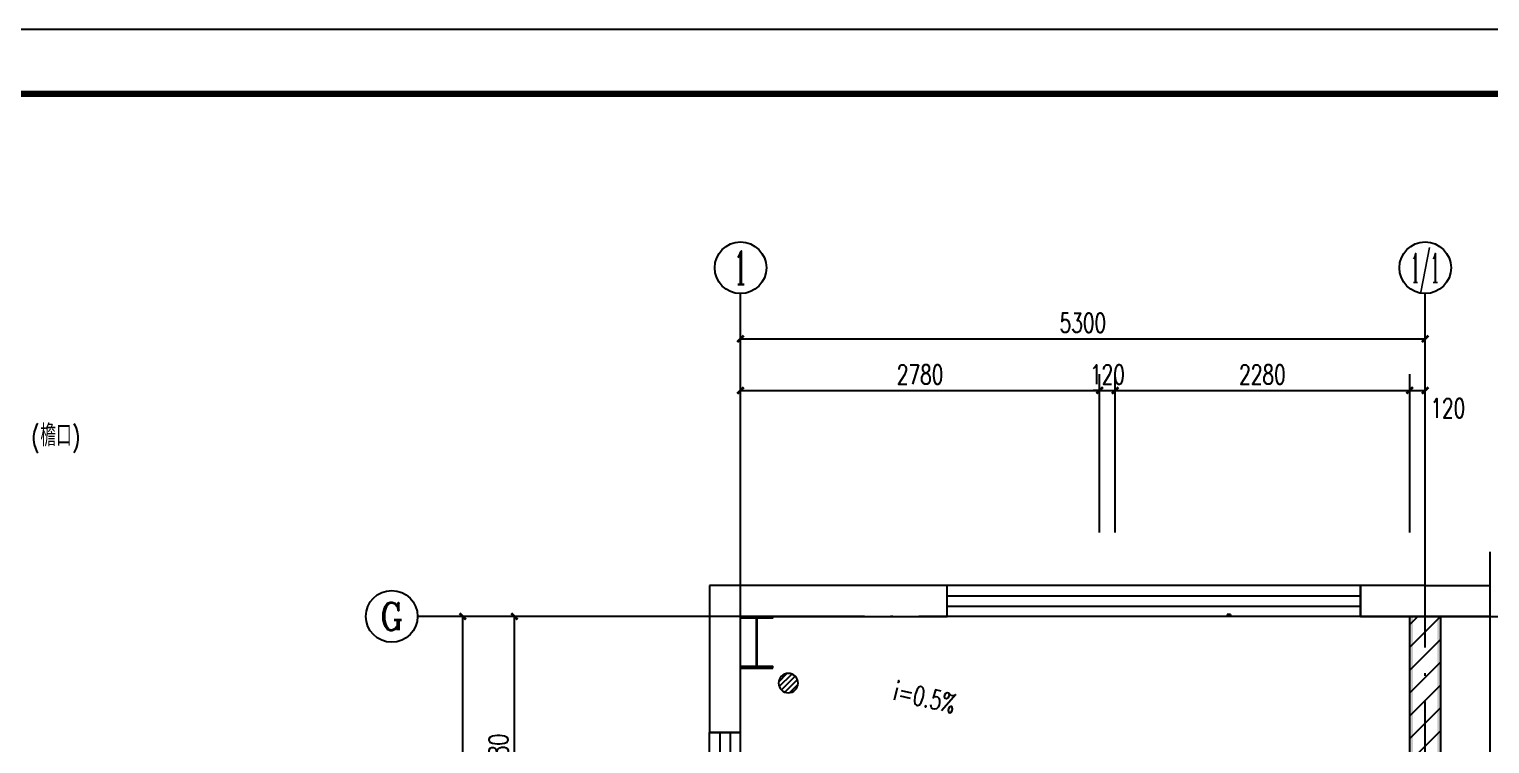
# Model space of a CAD drawing. Extents: x -16809 to 109341, y -15901 to 593582.
# Drawn here: x 53655 to 87574, y 82148 to 98752 of the extents above; entities that cross this region are included whole.
import ezdxf
from ezdxf.enums import TextEntityAlignment as Align

# ---------------------------------------------------------------- set-up
doc = ezdxf.new("R2010")
doc.units = 0
doc.header["$LTSCALE"] = 1000
doc.header["$MEASUREMENT"] = 0
doc.linetypes.add('DOTE', pattern=[2.42, 2, -0.2, 0.02, -0.2])
doc.layers.get('Defpoints').update_dxf_attribs({"color": 250})
for name, color, linetype in [('0 - 梁柱', 3, 'Continuous'), ('0-建筑立面', 255, 'Continuous'), ('AXIS', 171, 'Continuous'), ('AXIS_TEXT', 7, 'Continuous'), ('DIM_SYMB', 171, 'Continuous'), ('DOTE', 14, 'DOTE'), ('LATRINE', 6, 'Continuous'), ('LVTRY', 6, 'Continuous'), ('PUB_HATCH', 8, 'Continuous'), ('PUB_TEXT', 7, 'Continuous'), ('PUB_WALL', 9, 'Continuous'), ('TK', 4, 'Continuous'), ('WALL', 9, 'Continuous'), ('WALL-PARAPET', 6, 'Continuous'), ('WINDOW', 140, 'Continuous')]:
    doc.layers.add(name, color=color, linetype=linetype)
doc.styles.add('_TCH_AXIS', font='COMPLEX', dxfattribs={"bigfont": 'GBCBIG'})
doc.styles.add('_TCH_DIM', font='SIMPLEX', dxfattribs={"bigfont": 'GBCBIG'})
doc.styles.add('_TCH_DIM_T3', font='SIMPLEX', dxfattribs={"width": 0.705882, "bigfont": 'GBCBIG'})
doc.styles.add('COMPLEX', font='COMPLEX')
doc.dimstyles.new('_TCH_ARCH&&50', dxfattribs={"dimtxt": 148.75, "dimasz": 50, "dimexe": 125, "dimexo": 150, "dimgap": 50, "dimtad": 1, "dimdec": 0, "dimzin": 0, "dimdsep": 46, "dimtxsty": '_TCH_DIM_T3', "dimblk": 'ARCHTICK', "dimcen": 0.09, "dimclrt": 7, "dimazin": 2, "dimtfac": 1, "dimtdec": 0, "dimtix": 1, "dimtmove": 2, "dimatfit": 3, "dimfxl": 0, "dimtolj": 1, "dimtzin": 0, "dimarcsym": 0})

# ---------------------------------------------------------------- blocks, each defined once
blk = doc.blocks.new('GeYuanFrame_50425478', base_point=(20.09, 4.53))
at = {"layer": 'TK'}
blk.add_lwpolyline([(20.09, 4.53), (20.09, 598.53), (861.09, 598.53), (861.09, 4.53)], close=True, dxfattribs=at)
at = {"layer": 'TK', "const_width": 1}
blk.add_lwpolyline([(45.09, 588.53), (851.09, 588.53), (851.09, 14.53), (45.09, 14.53)], close=True, dxfattribs=at)
blk = doc.blocks.new('A$C670E4FA6')
at = {"layer": '0 - 梁柱'}
h = blk.add_hatch(color=256, dxfattribs=at)
h.paths.add_polyline_path([(125, 0), (0, 0), (0, 12), (120, 12), (120, 200), (125, 200)])
h.paths.add_polyline_path([(250, 0), (125, 0), (125, 200), (130, 200), (130, 12), (250, 12)])
h.paths.add_polyline_path([(250, 388), (130, 388), (130, 200), (125, 200), (125, 400), (250, 400)])
h.paths.add_polyline_path([(125, 200), (120, 200), (120, 388), (0, 388), (0, 400), (125, 400)])
blk.add_lwpolyline([(0, 400), (0, 388), (120, 388), (120, 12), (0, 12), (0, 0), (250, 0), (250, 12), (130, 12), (130, 388), (250, 388), (250, 400)], close=True, dxfattribs=at)
blk = doc.blocks.new('$TCHSYS$WIN2D')
for p, q in [((-0.5, 0.5), (0.5, 0.5)), ((-0.5, 0.5), (-0.5, -0.5)), ((0.5, 0.5), (0.5, -0.5)), ((0.5, 0.1667), (-0.5, 0.1667)), ((0.5, -0.1667), (-0.5, -0.1667)), ((-0.5, -0.5), (0.5, -0.5))]:
    blk.add_line(p, q)
blk = doc.blocks.new('_AXISO')
blk.add_circle((0, 0), 0.5)
at = {"layer": 'AXIS_TEXT', "style": 'COMPLEX', "width": 1.041667}
blk.add_attdef('A', text='', height=0.56, dxfattribs=at).set_placement((-0.25, -0.28), (0.25, -0.28), align=Align.FIT)
blk = doc.blocks.new('_ArchTick')
at = {"color": 0, "linetype": 'ByBlock', "const_width": 0.4}
blk.add_lwpolyline([(-0.5, -0.5), (0.5, 0.5)], dxfattribs=at)
blk = doc.blocks.new('*D353')
at = {"layer": 'AXIS', "color": 0, "lineweight": -2}
for p, q in [((2900, 10550), (2900, 12175)), ((8200, 10550), (8200, 12175)), ((2900, 12050), (8200, 12050))]:
    blk.add_line(p, q, dxfattribs=at)
at = {"layer": 'Defpoints', "color": 0}
for p in [(8200, 12050), (2900, 10400), (8200, 10400)]:
    blk.add_point(p, dxfattribs=at)
at = {"layer": 'AXIS', "color": 0, "lineweight": -2, "xscale": 50, "yscale": 50, "zscale": 50, "rotation": 180}
blk.add_blockref('_ArchTick', (2900, 12050), dxfattribs=at)
at = {"layer": 'AXIS', "color": 0, "lineweight": -2, "xscale": 50, "yscale": 50, "zscale": 50}
blk.add_blockref('_ArchTick', (8200, 12050), dxfattribs=at)
at = {"layer": 'AXIS', "color": 7, "insert": (5550, 12174), "char_height": 148.8, "attachment_point": 5, "style": '_TCH_DIM_T3'}
blk.add_mtext('\\A1;5300', dxfattribs=at)
blk = doc.blocks.new('*D364')
at = {"layer": 'AXIS', "color": 0, "lineweight": -2}
for p, q in [((2250, 9900), (625, 9900)), ((750, 2900), (750, 9900)), ((2250, 2900), (625, 2900))]:
    blk.add_line(p, q, dxfattribs=at)
at = {"layer": 'Defpoints', "color": 0}
for p in [(750, 9900), (2400, 9900), (2400, 2900)]:
    blk.add_point(p, dxfattribs=at)
at = {"layer": 'AXIS', "color": 0, "lineweight": -2, "xscale": 50, "yscale": 50, "zscale": 50}
for p, rotation in [((750, 9900), 90), ((750, 2900), 270)]:
    blk.add_blockref('_ArchTick', p, dxfattribs=dict(at, rotation=rotation))
at = {"layer": 'AXIS', "color": 7, "insert": (626, 6400), "char_height": 148.8, "attachment_point": 5, "rotation": 90, "style": '_TCH_DIM_T3'}
blk.add_mtext('\\A1;7000', dxfattribs=at)
blk = doc.blocks.new('*D371')
at = {"layer": 'AXIS', "color": 0, "lineweight": -2}
for p, q in [((2250, 9900), (1025, 9900)), ((1150, 7720), (1150, 9900)), ((2250, 7720), (1025, 7720))]:
    blk.add_line(p, q, dxfattribs=at)
at = {"layer": 'Defpoints', "color": 0}
for p in [(1150, 9900), (2400, 9900), (2400, 7720)]:
    blk.add_point(p, dxfattribs=at)
at = {"layer": 'AXIS', "color": 0, "lineweight": -2, "xscale": 50, "yscale": 50, "zscale": 50}
for p, rotation in [((1150, 9900), 90), ((1150, 7720), 270)]:
    blk.add_blockref('_ArchTick', p, dxfattribs=dict(at, rotation=rotation))
at = {"layer": 'AXIS', "color": 7, "insert": (1026, 8810), "char_height": 148.8, "attachment_point": 5, "rotation": 90, "style": '_TCH_DIM_T3'}
blk.add_mtext('\\A1;2180', dxfattribs=at)
blk = doc.blocks.new('*D380')
at = {"layer": 'AXIS', "color": 0, "lineweight": -2}
for p, q in [((2900, 10550), (2900, 11775)), ((5680, 10550), (5680, 11775)), ((2900, 11650), (5680, 11650))]:
    blk.add_line(p, q, dxfattribs=at)
at = {"layer": 'Defpoints', "color": 0}
for p in [(5680, 11650), (2900, 10400), (5680, 10400)]:
    blk.add_point(p, dxfattribs=at)
at = {"layer": 'AXIS', "color": 0, "lineweight": -2, "xscale": 50, "yscale": 50, "zscale": 50, "rotation": 180}
blk.add_blockref('_ArchTick', (2900, 11650), dxfattribs=at)
at = {"layer": 'AXIS', "color": 0, "lineweight": -2, "xscale": 50, "yscale": 50, "zscale": 50}
blk.add_blockref('_ArchTick', (5680, 11650), dxfattribs=at)
at = {"layer": 'AXIS', "color": 7, "insert": (4290, 11774), "char_height": 148.8, "attachment_point": 5, "style": '_TCH_DIM_T3'}
blk.add_mtext('\\A1;2780', dxfattribs=at)
blk = doc.blocks.new('*D381')
at = {"layer": 'AXIS', "color": 0, "lineweight": -2}
for p, q in [((5680, 10550), (5680, 11775)), ((5800, 10550), (5800, 11775)), ((5680, 11650), (5630, 11650)), ((5680, 11650), (5800, 11650)), ((5800, 11650), (5850, 11650))]:
    blk.add_line(p, q, dxfattribs=at)
at = {"layer": 'Defpoints', "color": 0}
for p in [(5800, 11650), (5680, 10400), (5800, 10400)]:
    blk.add_point(p, dxfattribs=at)
at = {"layer": 'AXIS', "color": 0, "lineweight": -2, "xscale": 50, "yscale": 50, "zscale": 50}
blk.add_blockref('_ArchTick', (5680, 11650), dxfattribs=at)
at = {"layer": 'AXIS', "color": 0, "lineweight": -2, "xscale": 50, "yscale": 50, "zscale": 50, "rotation": 180}
blk.add_blockref('_ArchTick', (5800, 11650), dxfattribs=at)
at = {"layer": 'AXIS', "color": 7, "insert": (5740, 11774), "char_height": 148.8, "attachment_point": 5, "style": '_TCH_DIM_T3'}
blk.add_mtext('\\A1;120', dxfattribs=at)
blk = doc.blocks.new('*D382')
at = {"layer": 'AXIS', "color": 0, "lineweight": -2}
for p, q in [((5800, 10550), (5800, 11775)), ((8080, 10550), (8080, 11775)), ((5800, 11650), (8080, 11650))]:
    blk.add_line(p, q, dxfattribs=at)
at = {"layer": 'Defpoints', "color": 0}
for p in [(8080, 11650), (5800, 10400), (8080, 10400)]:
    blk.add_point(p, dxfattribs=at)
at = {"layer": 'AXIS', "color": 0, "lineweight": -2, "xscale": 50, "yscale": 50, "zscale": 50, "rotation": 180}
blk.add_blockref('_ArchTick', (5800, 11650), dxfattribs=at)
at = {"layer": 'AXIS', "color": 0, "lineweight": -2, "xscale": 50, "yscale": 50, "zscale": 50}
blk.add_blockref('_ArchTick', (8080, 11650), dxfattribs=at)
at = {"layer": 'AXIS', "color": 7, "insert": (6940, 11774), "char_height": 148.8, "attachment_point": 5, "style": '_TCH_DIM_T3'}
blk.add_mtext('\\A1;2280', dxfattribs=at)
blk = doc.blocks.new('*D383')
at = {"layer": 'AXIS', "color": 0, "lineweight": -2}
for p, q in [((8080, 10550), (8080, 11775)), ((8200, 10550), (8200, 11775)), ((8080, 11650), (8200, 11650))]:
    blk.add_line(p, q, dxfattribs=at)
at = {"layer": 'Defpoints', "color": 0}
for p in [(8200, 11650), (8080, 10400), (8200, 10400)]:
    blk.add_point(p, dxfattribs=at)
at = {"layer": 'AXIS', "color": 0, "lineweight": -2, "xscale": 50, "yscale": 50, "zscale": 50, "rotation": 180}
blk.add_blockref('_ArchTick', (8080, 11650), dxfattribs=at)
at = {"layer": 'AXIS', "color": 0, "lineweight": -2, "xscale": 50, "yscale": 50, "zscale": 50}
blk.add_blockref('_ArchTick', (8200, 11650), dxfattribs=at)
at = {"layer": 'AXIS', "color": 7, "insert": (8375, 11512), "char_height": 148.8, "attachment_point": 5, "style": '_TCH_DIM_T3'}
blk.add_mtext('\\A1;120', dxfattribs=at)
blk = doc.blocks.new('$lvtry$00000013')
at = {"color": 0}
for p, q in [((-74, 11), (-11, 74)), ((-70, -27), (27, 70)), ((-53, -53), (53, 53)), ((-27, -70), (70, 27)), ((11, -74), (74, -11))]:
    blk.add_line(p, q, dxfattribs=at)
blk.add_circle((0, 0), 75)
blk = doc.blocks.new('A$C026953A9')
at = {"layer": 'PUB_HATCH'}
h = blk.add_hatch(dxfattribs=at)
h.set_pattern_fill('普通砖', color=256, scale=50, style=0)
h.set_pattern_definition([(45, (0, 89.76), (-88.3884, 88.3884), [])])
h.paths.add_polyline_path([(8160, 7800), (8320, 7800), (8320, 9900), (8080, 9900), (8080, 7920), (8105, 7895)])
at = {"layer": 'PUB_WALL'}
for points in [[(8080, 7920), (8080, 9900), (8105, 9900), (8105, 7895)], [(8320, 7800), (8320, 9900), (8295, 9900), (8295, 7800)]]:
    blk.add_hatch(color=256, dxfattribs=at).paths.add_polyline_path(points)
at = {"layer": 'AXIS'}
for p, q in [((2900, 10400), (2900, 12400)), ((8200, 10400), (8200, 12400)), ((2400, 9900), (400, 9900)), ((8700, 9900), (10700, 9900))]:
    blk.add_line(p, q, dxfattribs=at)
at = {"layer": 'DIM_SYMB'}
blk.add_lwpolyline([(8700, 10400), (8700, 6456.2), (8805, 6418), (8595, 6381), (8700, 6343.7), (8700, 2400)], dxfattribs=at)
blk.add_lwpolyline([(4829, 9030.6, 0, 0, 0), (3937.6, 9230.9, 40, 0, 0), (3791.3, 9263.8, 0, 0, 0)], format="xyseb", dxfattribs=at)
at = {"layer": 'DOTE'}
for p, q in [((2900, 2400), (2900, 10400)), ((8200, 2400, -900), (8200, 10400, -900)), ((8700, 9900), (2400, 9900))]:
    blk.add_line(p, q, dxfattribs=at)
at = {"layer": 'LATRINE'}
for p, q in [((6667.5, 9914.2), (6667.5, 9900)), ((6692.5, 9914.2), (6667.5, 9914.2)), ((6692.5, 9900), (6667.5, 9900)), ((6692.5, 9914.2), (6692.5, 9900))]:
    blk.add_line(p, q, dxfattribs=at)
at = {"layer": 'WALL'}
for p, q in [((8080, 7920), (8080, 9900)), ((8320, 7800), (8320, 9900))]:
    blk.add_line(p, q, dxfattribs=at)
at = {"layer": 'WALL-PARAPET'}
for p, q in [((4500, 10140), (2660, 10140)), ((2660, 10140), (2660, 9000)), ((4500, 9900), (4500, 10140)), ((8200, 10140), (7700, 10140)), ((7700, 10140), (7700, 9900)), ((8200, 10140), (8700, 10140)), ((8700, 10140), (8700, 9900)), ((2900, 9900), (4500, 9900)), ((2900, 9000), (2900, 9900)), ((7700, 9900), (8200, 9900)), ((8200, 9900), (8700, 9900)), ((2660, 9000), (2900, 9000))]:
    blk.add_line(p, q, dxfattribs=at)
at = {"layer": '0 - 梁柱', "rotation": 180}
blk.add_blockref('A$C670E4FA6', (3150, 9900), dxfattribs=at)
at = {"layer": 'AXIS'}
ref = blk.add_blockref('_AXISO', (2900, 12600), dxfattribs=dict(at, xscale=400, yscale=400, zscale=400))
ref.add_attrib('A', '1', dxfattribs={"layer": 'AXIS_TEXT', "height": 257.4, "style": '_TCH_AXIS'}).set_placement((2844.9, 12471.3), (2955.1, 12471.3), align=Align.FIT)
ref = blk.add_blockref('_AXISO', (8200, 12600), dxfattribs=dict(at, xscale=400, yscale=400, zscale=400))
ref.add_attrib('A', '1/1', dxfattribs={"layer": 'AXIS_TEXT', "height": 226.27, "style": '_TCH_AXIS', "width": 0.456522}).set_placement((8086.9, 12486.9), (8313.1, 12486.9), align=Align.FIT)
ref = blk.add_blockref('_AXISO', (200, 9900), dxfattribs=dict(at, xscale=400, yscale=400, zscale=400))
ref.add_attrib('A', 'G', dxfattribs={"layer": 'AXIS_TEXT', "height": 212.6, "style": '_TCH_AXIS'}).set_placement((108.9, 9793.7), (291.1, 9793.7), align=Align.FIT)
at = {"layer": 'LVTRY', "yscale": -1, "rotation": 89.99999999999999}
blk.add_blockref('$lvtry$00000013', (3270.1, 9383.4), dxfattribs=at)
at = {"layer": 'WINDOW', "xscale": -3200, "yscale": -240, "zscale": -3200}
blk.add_blockref('$TCHSYS$WIN2D', (6100, 10020), dxfattribs=at)
at = {"layer": 'WINDOW', "xscale": 1800, "yscale": -240, "zscale": 1800, "rotation": 90}
blk.add_blockref('$TCHSYS$WIN2D', (2780, 8100), dxfattribs=at)
at = {"layer": 'PUB_TEXT', "style": '_TCH_DIM', "width": 0.705882}
blk.add_text('i=0.5%', height=148.75, rotation=347.33546, dxfattribs=at).set_placement((4072.8, 9254.3))
at = {"layer": 'AXIS'}
for p1, p2, distance, picture, middle in [((2900, 10400), (8200, 10400), 1650, '*D353', (5550, 12174.4)), ((2900, 10400), (5680, 10400), 1250, '*D380', (4290, 11774.4)), ((5680, 10400), (5800, 10400), 1250, '*D381', (5740, 11774.4)), ((5800, 10400), (8080, 10400), 1250, '*D382', (6940, 11774.4)), ((2400, 2900), (2400, 9900), 1650, '*D364', (625.6, 6400)), ((2400, 7720), (2400, 9900), 1250, '*D371', (1025.6, 8810))]:
    dim = blk.add_aligned_dim(p1=p1, p2=p2, distance=distance, dimstyle='_TCH_ARCH&&50', dxfattribs=at)
    dim.commit()
    dim.dimension.update_dxf_attribs({"geometry": picture, "text_midpoint": middle})
dim = blk.add_linear_dim(base=(8200, 11650), p1=(8080, 10400), p2=(8200, 10400), angle=0, dimstyle='_TCH_ARCH&&50', dxfattribs=at)
dim.commit()
dim.dimension.update_dxf_attribs({"geometry": '*D383', "text_midpoint": (8375, 11512.5), "dimtype": 161})

msp = doc.modelspace()

# ---------------------------------------------------------------- block references
at = {"layer": '0-建筑立面'}
for name, p, xscale, yscale, zscale in [('GeYuanFrame_50425478', (-16808.6, 9651.8), 150, 150, 150), ('A$C026953A9', (61474.3, 55408.5), 3, 3, 3)]:
    msp.add_blockref(name, p, dxfattribs=dict(at, xscale=xscale, yscale=yscale, zscale=zscale))

# ---------------------------------------------------------------- texts
at = {"layer": 'PUB_TEXT', "style": '_TCH_DIM', "width": 0.705882}
for s, p in [('(', (53703, 89060.1)), (')', (54650.2, 89060.1))]:
    msp.add_text(s, height=446.2, dxfattribs=at).set_placement(p)
at = {"layer": 'PUB_TEXT', "style": '_TCH_DIM'}
msp.add_text('檐口', height=506.38, dxfattribs=at).set_placement((53913, 89060.1))

doc.saveas('drawing.dxf')
